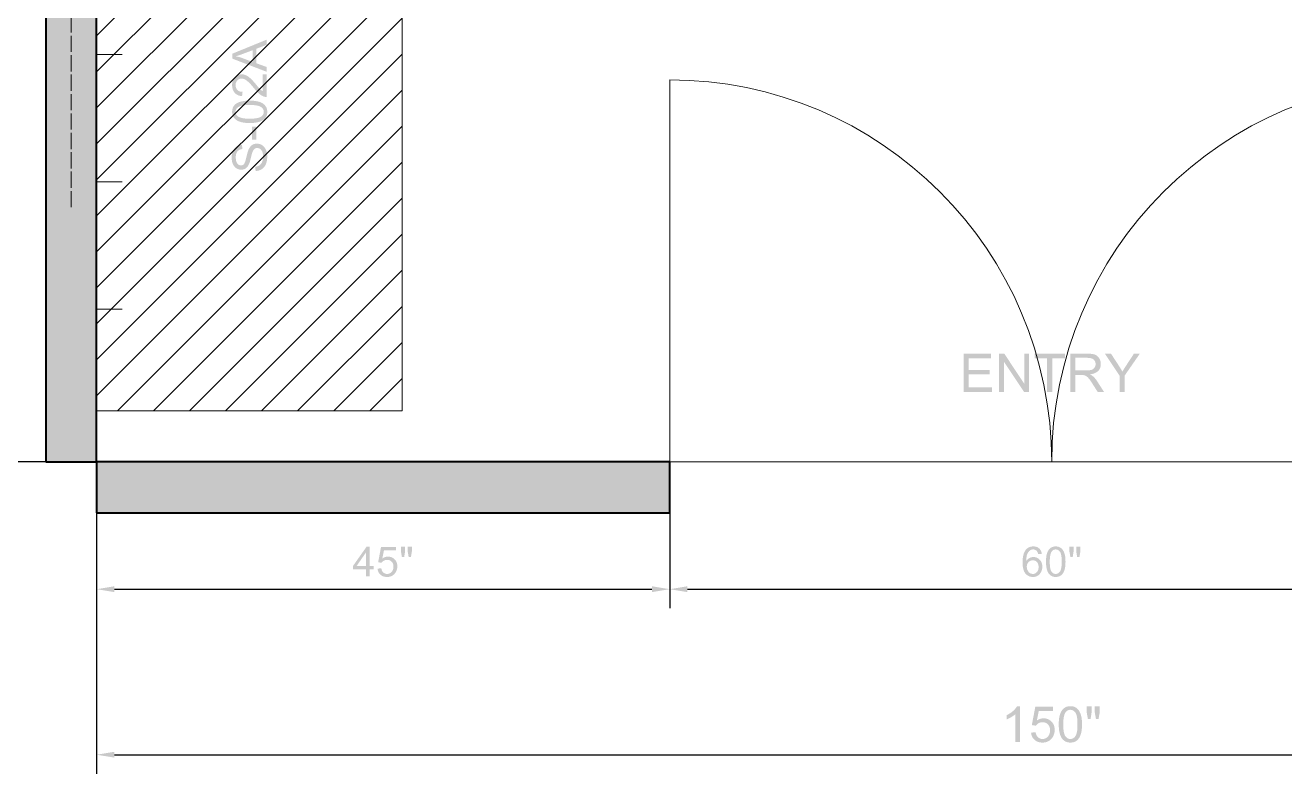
# Model space of a CAD drawing. Header units: inches. Extents: x 0 to 700, y 0 to 895.
# Drawn here: x 62.4 to 161.3, y 315.5 to 374.3 of the extents above; entities that cross this region are included whole.
import ezdxf

# ---------------------------------------------------------------- set-up
doc = ezdxf.new("R2010")
doc.units = ezdxf.units.IN
doc.header["$MEASUREMENT"] = 0
doc.linetypes.add('DASHED', pattern=[1.524, 1.27, -0.254])
for name, color, linetype, lineweight in [('A-ANNO-TEXT', 7, 'Continuous', 13), ('A-DIMS-IMP', 7, 'Continuous', 13), ('A-DOOR', 7, 'Continuous', 13), ('A-FLOR-PATT', 7, 'Continuous', 13), ('A-MILLWORK-STOR', 7, 'Continuous', 18), ('A-WALL-EXIST', 7, 'Continuous', 40)]:
    doc.layers.add(name, color=color, linetype=linetype, lineweight=lineweight)

msp = doc.modelspace()

# ---------------------------------------------------------------- hatches: boundary and pattern name
at = {"layer": 'A-ANNO-TEXT'}
h = msp.add_hatch(color=7, dxfattribs=at)
h.paths.add_polyline_path([(79.442, 364.565), (79.379, 364.557), (79.321, 364.545), (79.267, 364.529), (79.216, 364.508), (79.17, 364.482), (79.127, 364.452), (79.089, 364.418), (79.054, 364.379), (79.024, 364.336), (78.997, 364.288), (78.975, 364.236), (78.957, 364.18), (78.943, 364.119), (78.933, 364.053), (78.926, 363.984), (78.924, 363.909), (78.926, 363.842), (78.931, 363.778), (78.939, 363.717), (78.95, 363.659), (78.965, 363.604), (78.982, 363.553), (79.003, 363.505), (79.028, 363.46), (79.055, 363.42), (79.085, 363.384), (79.118, 363.355), (79.154, 363.33), (79.193, 363.311), (79.235, 363.298), (79.28, 363.29), (79.328, 363.287), (79.37, 363.289), (79.41, 363.295), (79.446, 363.306), (79.48, 363.32), (79.512, 363.339), (79.54, 363.362), (79.566, 363.389), (79.588, 363.42), (79.61, 363.458), (79.631, 363.503), (79.652, 363.555), (79.674, 363.615), (79.695, 363.683), (79.716, 363.758), (79.738, 363.841), (79.759, 363.932), (79.796, 364.091), (79.833, 364.236), (79.871, 364.365), (79.91, 364.479), (79.954, 364.581), (80.009, 364.675), (80.074, 364.762), (80.15, 364.841), (80.193, 364.877), (80.239, 364.907), (80.288, 364.933), (80.341, 364.955), (80.397, 364.971), (80.457, 364.983), (80.521, 364.99), (80.588, 364.992), (80.673, 364.988), (80.754, 364.975), (80.832, 364.953), (80.906, 364.923), (80.977, 364.884), (81.043, 364.837), (81.106, 364.78), (81.166, 364.715), (81.22, 364.643), (81.267, 364.566), (81.306, 364.484), (81.338, 364.396), (81.364, 364.303), (81.382, 364.205), (81.392, 364.101), (81.396, 363.992), (81.392, 363.855), (81.38, 363.726), (81.36, 363.606), (81.333, 363.495), (81.297, 363.393), (81.253, 363.3), (81.201, 363.216), (81.142, 363.141), (81.076, 363.074), (81.005, 363.016), (80.93, 362.966), (80.85, 362.924), (80.765, 362.891), (80.676, 362.866), (80.581, 362.85), (80.483, 362.841), (80.453, 363.18), (80.531, 363.189), (80.604, 363.205), (80.671, 363.227), (80.733, 363.255), (80.79, 363.289), (80.84, 363.33), (80.886, 363.377), (80.925, 363.431), (80.96, 363.489), (80.99, 363.55), (81.016, 363.614), (81.037, 363.681), (81.053, 363.75), (81.064, 363.823), (81.071, 363.899), (81.074, 363.978), (81.072, 364.051), (81.066, 364.121), (81.056, 364.187), (81.043, 364.249), (81.026, 364.308), (81.004, 364.363), (80.979, 364.415), (80.95, 364.463), (80.918, 364.506), (80.883, 364.544), (80.845, 364.576), (80.805, 364.602), (80.762, 364.622), (80.716, 364.636), (80.667, 364.645), (80.615, 364.648), (80.562, 364.645), (80.512, 364.636), (80.466, 364.621), (80.424, 364.6), (80.386, 364.572), (80.351, 364.539), (80.32, 364.5), (80.293, 364.455), (80.268, 364.402), (80.242, 364.342), (80.217, 364.273), (80.192, 364.196), (80.167, 364.11), (80.142, 364.017), (80.118, 363.915), (80.093, 363.805), (80.067, 363.695), (80.039, 363.593), (80.008, 363.499), (79.974, 363.413), (79.939, 363.335), (79.9, 363.265), (79.859, 363.203), (79.816, 363.149), (79.769, 363.102), (79.72, 363.061), (79.667, 363.027), (79.61, 362.998), (79.551, 362.976), (79.488, 362.961), (79.421, 362.951), (79.352, 362.948), (79.272, 362.952), (79.197, 362.964), (79.124, 362.984), (79.056, 363.012), (78.99, 363.047), (78.929, 363.091), (78.87, 363.143), (78.816, 363.202), (78.766, 363.269), (78.723, 363.341), (78.687, 363.419), (78.657, 363.502), (78.634, 363.592), (78.617, 363.687), (78.607, 363.788), (78.604, 363.895), (78.607, 364.004), (78.617, 364.108), (78.634, 364.207), (78.657, 364.3), (78.686, 364.388), (78.723, 364.47), (78.765, 364.547), (78.815, 364.618), (78.87, 364.682), (78.931, 364.738), (78.998, 364.787), (79.07, 364.827), (79.148, 364.859), (79.231, 364.883), (79.32, 364.9), (79.414, 364.908), (79.442, 364.565)])
h.paths.add_polyline_path([(80.54, 366.322), (80.54, 365.309), (80.206, 365.309), (80.206, 366.322), (80.54, 366.322)])
h.paths.add_polyline_path([(78.637, 367.492), (78.643, 367.598), (78.659, 367.698), (78.686, 367.791), (78.723, 367.877), (78.772, 367.956), (78.831, 368.028), (78.901, 368.093), (78.982, 368.152), (79.074, 368.204), (79.177, 368.248), (79.29, 368.286), (79.414, 368.317), (79.549, 368.341), (79.695, 368.358), (79.851, 368.369), (80.018, 368.372), (80.187, 368.368), (80.345, 368.358), (80.492, 368.34), (80.627, 368.315), (80.751, 368.283), (80.864, 368.244), (80.966, 368.198), (81.056, 368.145), (81.136, 368.085), (81.205, 368.018), (81.263, 367.946), (81.311, 367.868), (81.348, 367.783), (81.375, 367.692), (81.391, 367.595), (81.396, 367.492), (81.391, 367.385), (81.375, 367.286), (81.348, 367.193), (81.31, 367.107), (81.262, 367.028), (81.202, 366.956), (81.132, 366.891), (81.052, 366.833), (80.96, 366.781), (80.858, 366.737), (80.745, 366.699), (80.621, 366.668), (80.487, 366.644), (80.341, 366.627), (80.185, 366.617), (80.018, 366.613), (79.849, 366.617), (79.692, 366.627), (79.545, 366.645), (79.409, 366.67), (79.285, 366.702), (79.172, 366.741), (79.07, 366.787), (78.979, 366.841), (78.899, 366.901), (78.829, 366.967), (78.771, 367.039), (78.723, 367.117), (78.685, 367.202), (78.658, 367.292), (78.642, 367.389), (78.637, 367.492)])
h.paths.add_polyline_path([(81.123, 367.492), (81.119, 367.556), (81.107, 367.617), (81.087, 367.674), (81.059, 367.726), (81.022, 367.774), (80.978, 367.819), (80.925, 367.859), (80.865, 367.895), (80.795, 367.927), (80.715, 367.955), (80.624, 367.978), (80.524, 367.997), (80.413, 368.012), (80.292, 368.023), (80.16, 368.029), (80.018, 368.031), (79.919, 368.03), (79.825, 368.028), (79.736, 368.023), (79.653, 368.016), (79.575, 368.008), (79.503, 367.998), (79.436, 367.985), (79.375, 367.971), (79.318, 367.956), (79.265, 367.938), (79.215, 367.918), (79.17, 367.896), (79.128, 367.873), (79.09, 367.847), (79.055, 367.82), (79.025, 367.791), (78.998, 367.76), (78.974, 367.727), (78.955, 367.692), (78.938, 367.655), (78.926, 367.616), (78.917, 367.575), (78.911, 367.533), (78.91, 367.488), (78.914, 367.423), (78.926, 367.363), (78.947, 367.306), (78.976, 367.254), (79.013, 367.206), (79.058, 367.162), (79.111, 367.122), (79.173, 367.086), (79.244, 367.055), (79.325, 367.028), (79.415, 367.005), (79.516, 366.986), (79.627, 366.971), (79.747, 366.96), (79.878, 366.954), (80.018, 366.952), (80.117, 366.953), (80.21, 366.956), (80.297, 366.961), (80.38, 366.967), (80.457, 366.976), (80.529, 366.986), (80.596, 366.999), (80.658, 367.013), (80.715, 367.029), (80.768, 367.047), (80.817, 367.067), (80.863, 367.088), (80.905, 367.112), (80.943, 367.137), (80.978, 367.164), (81.008, 367.193), (81.035, 367.224), (81.059, 367.257), (81.079, 367.291), (81.095, 367.328), (81.107, 367.366), (81.116, 367.406), (81.122, 367.448), (81.123, 367.492)])
h.paths.add_polyline_path([(81.35, 370.446), (81.35, 368.658), (81.293, 368.66), (81.235, 368.667), (81.178, 368.68), (81.12, 368.697), (81.062, 368.72), (81.004, 368.747), (80.946, 368.779), (80.888, 368.817), (80.827, 368.861), (80.763, 368.914), (80.696, 368.975), (80.624, 369.045), (80.549, 369.124), (80.471, 369.212), (80.388, 369.308), (80.302, 369.413), (80.194, 369.543), (80.083, 369.665), (79.97, 369.781), (79.854, 369.89), (79.795, 369.939), (79.736, 369.981), (79.677, 370.018), (79.618, 370.047), (79.559, 370.07), (79.5, 370.086), (79.441, 370.096), (79.381, 370.1), (79.331, 370.097), (79.283, 370.091), (79.238, 370.079), (79.194, 370.063), (79.153, 370.043), (79.114, 370.018), (79.078, 369.989), (79.043, 369.955), (79.012, 369.918), (78.985, 369.878), (78.962, 369.836), (78.943, 369.791), (78.928, 369.744), (78.918, 369.695), (78.912, 369.643), (78.91, 369.589), (78.912, 369.535), (78.918, 369.482), (78.929, 369.432), (78.944, 369.385), (78.963, 369.339), (78.987, 369.296), (79.015, 369.254), (79.047, 369.216), (79.083, 369.18), (79.124, 369.149), (79.169, 369.123), (79.218, 369.102), (79.271, 369.085), (79.329, 369.073), (79.391, 369.065), (79.457, 369.063), (79.418, 368.722), (79.326, 368.733), (79.239, 368.751), (79.159, 368.775), (79.083, 368.805), (79.014, 368.842), (78.949, 368.885), (78.891, 368.935), (78.838, 368.992), (78.791, 369.053), (78.75, 369.119), (78.716, 369.189), (78.687, 369.262), (78.665, 369.34), (78.65, 369.422), (78.64, 369.507), (78.637, 369.597), (78.641, 369.694), (78.651, 369.785), (78.668, 369.87), (78.692, 369.951), (78.723, 370.025), (78.761, 370.095), (78.806, 370.158), (78.857, 370.217), (78.914, 370.269), (78.973, 370.314), (79.035, 370.352), (79.1, 370.383), (79.168, 370.407), (79.239, 370.425), (79.312, 370.435), (79.389, 370.438), (79.454, 370.436), (79.519, 370.427), (79.584, 370.412), (79.65, 370.392), (79.716, 370.365), (79.782, 370.333), (79.848, 370.295), (79.914, 370.252), (79.984, 370.199), (80.059, 370.135), (80.139, 370.059), (80.225, 369.972), (80.317, 369.873), (80.415, 369.762), (80.518, 369.64), (80.626, 369.507), (80.684, 369.436), (80.739, 369.372), (80.793, 369.315), (80.844, 369.263), (80.893, 369.217), (80.941, 369.178), (80.986, 369.145), (81.03, 369.118), (81.03, 370.446), (81.35, 370.446)])
h.paths.add_polyline_path([(81.35, 373.159), (81.35, 372.755), (80.529, 372.439), (80.529, 371.311), (81.35, 371.013), (81.35, 370.636), (78.65, 371.672), (78.65, 372.057), (81.35, 373.159)])
h.paths.add_polyline_path([(80.245, 372.33), (80.138, 372.29), (80.038, 372.252), (79.943, 372.216), (79.854, 372.182), (79.771, 372.151), (79.694, 372.122), (79.623, 372.095), (79.558, 372.071), (79.498, 372.048), (79.445, 372.029), (79.398, 372.011), (79.356, 371.995), (79.321, 371.982), (79.291, 371.971), (79.267, 371.962), (79.249, 371.956), (79.185, 371.934), (79.111, 371.911), (79.026, 371.887), (78.932, 371.862), (78.932, 371.853), (79.066, 371.825), (79.194, 371.793), (79.318, 371.756), (79.436, 371.715), (80.245, 371.413), (80.245, 372.33)])
h = msp.add_hatch(color=7, dxfattribs=at)
h.paths.add_polyline_path([(138.317, 345.5), (136.076, 345.5), (136.076, 348.5), (138.247, 348.5), (138.247, 348.144), (136.473, 348.144), (136.473, 347.227), (138.133, 347.227), (138.133, 346.871), (136.473, 346.871), (136.473, 345.856), (138.317, 345.856), (138.317, 345.5)])
h.paths.add_polyline_path([(141.231, 345.5), (140.824, 345.5), (139.256, 347.855), (139.248, 347.855), (139.248, 345.5), (138.871, 345.5), (138.871, 348.5), (139.277, 348.5), (140.844, 346.145), (140.852, 346.145), (140.852, 348.5), (141.231, 348.5), (141.231, 345.5)])
h.paths.add_polyline_path([(144.034, 348.144), (143.042, 348.144), (143.042, 345.5), (142.643, 345.5), (142.643, 348.144), (141.659, 348.144), (141.659, 348.5), (144.034, 348.5), (144.034, 348.144)])
h.paths.add_polyline_path([(147.106, 345.5), (146.607, 345.5), (146.552, 345.586), (146.5, 345.668), (146.451, 345.746), (146.404, 345.82), (146.36, 345.889), (146.318, 345.954), (146.28, 346.015), (146.244, 346.071), (146.21, 346.124), (146.179, 346.172), (146.151, 346.215), (146.126, 346.255), (146.103, 346.29), (146.083, 346.321), (146.065, 346.347), (146.05, 346.37), (145.995, 346.448), (145.939, 346.52), (145.881, 346.586), (145.822, 346.647), (145.763, 346.7), (145.706, 346.741), (145.65, 346.773), (145.597, 346.793), (145.54, 346.807), (145.474, 346.816), (145.4, 346.822), (145.318, 346.824), (144.859, 346.824), (144.859, 345.5), (144.462, 345.5), (144.462, 348.5), (145.79, 348.5), (145.921, 348.498), (146.04, 348.491), (146.149, 348.48), (146.247, 348.465), (146.336, 348.443), (146.42, 348.411), (146.498, 348.37), (146.57, 348.319), (146.635, 348.259), (146.693, 348.193), (146.742, 348.119), (146.784, 348.038), (146.816, 347.951), (146.84, 347.863), (146.854, 347.772), (146.858, 347.679), (146.855, 347.597), (146.845, 347.518), (146.828, 347.443), (146.805, 347.373), (146.775, 347.307), (146.738, 347.245), (146.694, 347.187), (146.644, 347.133), (146.587, 347.084), (146.524, 347.039), (146.455, 346.999), (146.38, 346.964), (146.298, 346.934), (146.211, 346.908), (146.117, 346.887), (146.017, 346.871), (146.017, 346.863), (146.092, 346.825), (146.166, 346.779), (146.238, 346.724), (146.309, 346.66), (146.379, 346.587), (146.448, 346.506), (146.516, 346.415), (146.582, 346.317), (147.106, 345.5)])
h.paths.add_polyline_path([(144.859, 347.18), (145.71, 347.18), (145.833, 347.183), (145.941, 347.191), (146.037, 347.205), (146.119, 347.224), (146.19, 347.251), (146.254, 347.289), (146.31, 347.337), (146.359, 347.395), (146.399, 347.46), (146.427, 347.53), (146.444, 347.603), (146.449, 347.679), (146.447, 347.73), (146.44, 347.778), (146.428, 347.824), (146.412, 347.869), (146.391, 347.911), (146.365, 347.952), (146.335, 347.991), (146.3, 348.027), (146.259, 348.061), (146.213, 348.09), (146.16, 348.115), (146.102, 348.135), (146.037, 348.15), (145.966, 348.162), (145.89, 348.168), (145.807, 348.171), (144.859, 348.171), (144.859, 347.18)])
h.paths.add_polyline_path([(149.924, 348.5), (148.729, 346.771), (148.729, 345.5), (148.33, 345.5), (148.33, 346.771), (147.174, 348.5), (147.657, 348.5), (148.315, 347.491), (148.368, 347.408), (148.425, 347.314), (148.487, 347.207), (148.553, 347.088), (148.566, 347.113), (148.586, 347.147), (148.611, 347.189), (148.642, 347.239), (148.679, 347.298), (148.721, 347.365), (148.769, 347.441), (148.823, 347.525), (148.883, 347.617), (148.948, 347.718), (149.019, 347.827), (149.096, 347.945), (149.179, 348.071), (149.267, 348.206), (149.362, 348.349), (149.461, 348.5), (149.924, 348.5)])
at = {"layer": 'A-DIMS-IMP'}
h = msp.add_hatch(color=7, dxfattribs=at)
h.paths.add_polyline_path([(89.153, 331), (89.153, 331.563), (88.133, 331.563), (88.133, 331.827), (89.206, 333.35), (89.441, 333.35), (89.441, 331.827), (89.759, 331.827), (89.759, 331.563), (89.441, 331.563), (89.441, 331), (89.153, 331)])
h.paths.add_polyline_path([(89.153, 331.827), (89.153, 332.887), (88.417, 331.827), (89.153, 331.827)])
h.paths.add_polyline_path([(90.054, 331.616), (90.357, 331.641), (90.366, 331.588), (90.379, 331.537), (90.394, 331.491), (90.412, 331.447), (90.433, 331.408), (90.457, 331.371), (90.484, 331.338), (90.513, 331.309), (90.577, 331.26), (90.648, 331.225), (90.725, 331.204), (90.809, 331.197), (90.86, 331.2), (90.909, 331.207), (90.956, 331.219), (91.001, 331.236), (91.044, 331.259), (91.085, 331.286), (91.124, 331.317), (91.161, 331.354), (91.195, 331.395), (91.224, 331.439), (91.249, 331.487), (91.269, 331.537), (91.285, 331.591), (91.296, 331.648), (91.303, 331.708), (91.306, 331.771), (91.303, 331.831), (91.297, 331.888), (91.286, 331.942), (91.271, 331.992), (91.251, 332.039), (91.228, 332.083), (91.199, 332.123), (91.167, 332.161), (91.131, 332.194), (91.092, 332.223), (91.051, 332.248), (91.007, 332.268), (90.96, 332.283), (90.911, 332.294), (90.859, 332.301), (90.804, 332.303), (90.736, 332.299), (90.671, 332.287), (90.61, 332.268), (90.552, 332.24), (90.499, 332.206), (90.452, 332.167), (90.411, 332.124), (90.376, 332.076), (90.105, 332.111), (90.332, 333.318), (91.501, 333.318), (91.501, 333.042), (90.563, 333.042), (90.437, 332.411), (90.49, 332.445), (90.544, 332.475), (90.598, 332.501), (90.653, 332.521), (90.709, 332.537), (90.766, 332.549), (90.823, 332.556), (90.881, 332.558), (90.956, 332.555), (91.029, 332.545), (91.098, 332.528), (91.164, 332.505), (91.228, 332.475), (91.288, 332.438), (91.346, 332.395), (91.4, 332.345), (91.45, 332.29), (91.493, 332.231), (91.529, 332.168), (91.559, 332.101), (91.582, 332.031), (91.598, 331.957), (91.608, 331.879), (91.612, 331.797), (91.609, 331.718), (91.6, 331.643), (91.586, 331.57), (91.565, 331.499), (91.539, 331.432), (91.507, 331.367), (91.469, 331.305), (91.426, 331.245), (91.367, 331.178), (91.302, 331.12), (91.233, 331.071), (91.158, 331.031), (91.079, 331), (90.994, 330.978), (90.904, 330.964), (90.809, 330.96), (90.73, 330.963), (90.656, 330.971), (90.585, 330.985), (90.517, 331.005), (90.454, 331.03), (90.394, 331.061), (90.338, 331.097), (90.285, 331.139), (90.237, 331.186), (90.195, 331.237), (90.158, 331.291), (90.126, 331.348), (90.1, 331.41), (90.079, 331.475), (90.063, 331.543), (90.054, 331.616)])
h.paths.add_polyline_path([(91.974, 332.518), (91.894, 332.965), (91.894, 333.35), (92.222, 333.35), (92.222, 332.965), (92.15, 332.518), (91.974, 332.518)])
h.paths.add_polyline_path([(92.505, 332.518), (92.426, 332.965), (92.426, 333.35), (92.755, 333.35), (92.755, 332.965), (92.678, 332.518), (92.505, 332.518)])
h = msp.add_hatch(color=7, dxfattribs=at)
h.paths.add_polyline_path([(142.225, 332.775), (141.938, 332.752), (141.917, 332.831), (141.892, 332.899), (141.862, 332.955), (141.829, 332.999), (141.799, 333.028), (141.767, 333.053), (141.734, 333.074), (141.698, 333.092), (141.661, 333.105), (141.623, 333.115), (141.582, 333.12), (141.54, 333.122), (141.474, 333.118), (141.411, 333.103), (141.353, 333.079), (141.298, 333.045), (141.234, 332.99), (141.177, 332.923), (141.126, 332.845), (141.084, 332.755), (141.065, 332.705), (141.049, 332.65), (141.035, 332.589), (141.024, 332.524), (141.015, 332.454), (141.008, 332.378), (141.004, 332.298), (141.002, 332.212), (141.057, 332.286), (141.118, 332.35), (141.184, 332.404), (141.257, 332.448), (141.333, 332.481), (141.411, 332.505), (141.491, 332.52), (141.573, 332.524), (141.643, 332.521), (141.711, 332.511), (141.777, 332.495), (141.84, 332.471), (141.9, 332.441), (141.957, 332.405), (142.012, 332.362), (142.064, 332.312), (142.111, 332.257), (142.153, 332.198), (142.187, 332.135), (142.216, 332.069), (142.238, 331.998), (142.254, 331.924), (142.263, 331.845), (142.267, 331.763), (142.261, 331.654), (142.243, 331.55), (142.213, 331.449), (142.171, 331.352), (142.119, 331.262), (142.058, 331.184), (141.988, 331.117), (141.909, 331.061), (141.823, 331.017), (141.731, 330.985), (141.634, 330.966), (141.531, 330.96), (141.443, 330.964), (141.359, 330.977), (141.279, 330.997), (141.203, 331.026), (141.132, 331.064), (141.065, 331.109), (141.002, 331.163), (140.943, 331.225), (140.889, 331.297), (140.843, 331.379), (140.804, 331.473), (140.772, 331.576), (140.747, 331.691), (140.729, 331.817), (140.718, 331.953), (140.715, 332.1), (140.719, 332.264), (140.731, 332.417), (140.75, 332.558), (140.778, 332.688), (140.813, 332.806), (140.856, 332.912), (140.908, 333.007), (140.967, 333.09), (141.024, 333.153), (141.086, 333.208), (141.153, 333.254), (141.224, 333.292), (141.301, 333.322), (141.382, 333.343), (141.468, 333.355), (141.558, 333.36), (141.626, 333.357), (141.69, 333.35), (141.752, 333.338), (141.81, 333.321), (141.866, 333.299), (141.918, 333.272), (141.967, 333.241), (142.013, 333.204), (142.055, 333.163), (142.092, 333.119), (142.125, 333.071), (142.154, 333.019), (142.179, 332.963), (142.198, 332.904), (142.214, 332.841), (142.225, 332.775)])
h.paths.add_polyline_path([(141.047, 331.761), (141.051, 331.688), (141.063, 331.616), (141.082, 331.545), (141.11, 331.476), (141.145, 331.412), (141.186, 331.356), (141.233, 331.308), (141.287, 331.269), (141.345, 331.237), (141.404, 331.215), (141.464, 331.202), (141.526, 331.197), (141.571, 331.199), (141.614, 331.206), (141.656, 331.218), (141.696, 331.234), (141.734, 331.255), (141.771, 331.28), (141.807, 331.31), (141.84, 331.345), (141.871, 331.383), (141.898, 331.425), (141.92, 331.47), (141.939, 331.519), (141.953, 331.57), (141.963, 331.625), (141.97, 331.684), (141.972, 331.745), (141.97, 331.805), (141.964, 331.861), (141.953, 331.914), (141.939, 331.963), (141.921, 332.01), (141.899, 332.053), (141.872, 332.093), (141.842, 332.129), (141.808, 332.162), (141.773, 332.191), (141.735, 332.215), (141.695, 332.235), (141.653, 332.25), (141.609, 332.261), (141.563, 332.267), (141.515, 332.27), (141.467, 332.267), (141.421, 332.261), (141.376, 332.25), (141.334, 332.235), (141.294, 332.215), (141.255, 332.191), (141.218, 332.162), (141.183, 332.129), (141.151, 332.093), (141.123, 332.054), (141.1, 332.012), (141.081, 331.967), (141.066, 331.92), (141.055, 331.87), (141.049, 331.817), (141.047, 331.761)])
h.paths.add_polyline_path([(142.554, 332.159), (142.555, 332.261), (142.559, 332.357), (142.566, 332.449), (142.575, 332.535), (142.587, 332.616), (142.602, 332.693), (142.619, 332.764), (142.639, 332.83), (142.662, 332.892), (142.687, 332.95), (142.715, 333.004), (142.746, 333.055), (142.779, 333.102), (142.815, 333.146), (142.853, 333.185), (142.894, 333.222), (142.938, 333.254), (142.984, 333.282), (143.033, 333.306), (143.085, 333.325), (143.14, 333.34), (143.197, 333.351), (143.257, 333.357), (143.32, 333.36), (143.411, 333.355), (143.497, 333.341), (143.577, 333.317), (143.652, 333.283), (143.72, 333.241), (143.782, 333.191), (143.838, 333.131), (143.887, 333.064), (143.931, 332.988), (143.97, 332.905), (144.004, 332.813), (144.033, 332.714), (144.046, 332.661), (144.056, 332.602), (144.065, 332.54), (144.073, 332.473), (144.079, 332.401), (144.083, 332.325), (144.085, 332.244), (144.086, 332.159), (144.085, 332.058), (144.081, 331.962), (144.074, 331.871), (144.065, 331.785), (144.053, 331.704), (144.038, 331.628), (144.021, 331.557), (144.001, 331.491), (143.979, 331.43), (143.953, 331.371), (143.926, 331.317), (143.895, 331.266), (143.862, 331.219), (143.826, 331.175), (143.788, 331.135), (143.747, 331.099), (143.703, 331.066), (143.657, 331.038), (143.608, 331.014), (143.556, 330.995), (143.501, 330.979), (143.443, 330.969), (143.383, 330.962), (143.32, 330.96), (143.237, 330.964), (143.159, 330.975), (143.085, 330.994), (143.016, 331.021), (142.952, 331.055), (142.892, 331.097), (142.837, 331.146), (142.786, 331.204), (142.732, 331.283), (142.684, 331.373), (142.644, 331.475), (142.612, 331.589), (142.586, 331.714), (142.568, 331.851), (142.557, 331.999), (142.554, 332.159)])
h.paths.add_polyline_path([(142.85, 332.159), (142.852, 332.02), (142.859, 331.894), (142.869, 331.779), (142.884, 331.677), (142.903, 331.587), (142.926, 331.509), (142.954, 331.443), (142.986, 331.389), (143.02, 331.344), (143.057, 331.305), (143.096, 331.272), (143.137, 331.245), (143.18, 331.224), (143.224, 331.209), (143.271, 331.2), (143.32, 331.197), (143.369, 331.2), (143.415, 331.209), (143.46, 331.224), (143.503, 331.245), (143.544, 331.272), (143.582, 331.305), (143.619, 331.344), (143.654, 331.39), (143.686, 331.444), (143.713, 331.51), (143.737, 331.588), (143.756, 331.678), (143.77, 331.78), (143.781, 331.894), (143.787, 332.021), (143.789, 332.159), (143.787, 332.298), (143.781, 332.425), (143.77, 332.539), (143.756, 332.642), (143.737, 332.732), (143.713, 332.81), (143.686, 332.876), (143.654, 332.93), (143.619, 332.975), (143.582, 333.013), (143.543, 333.046), (143.502, 333.073), (143.459, 333.094), (143.413, 333.109), (143.366, 333.118), (143.317, 333.121), (143.268, 333.118), (143.222, 333.11), (143.179, 333.097), (143.138, 333.079), (143.099, 333.055), (143.064, 333.026), (143.03, 332.992), (142.999, 332.952), (142.964, 332.893), (142.934, 332.822), (142.908, 332.74), (142.887, 332.647), (142.871, 332.542), (142.859, 332.426), (142.852, 332.298), (142.85, 332.159)])
h.paths.add_polyline_path([(144.474, 332.518), (144.394, 332.965), (144.394, 333.35), (144.722, 333.35), (144.722, 332.965), (144.65, 332.518), (144.474, 332.518)])
h.paths.add_polyline_path([(145.005, 332.518), (144.926, 332.965), (144.926, 333.35), (145.255, 333.35), (145.255, 332.965), (145.178, 332.518), (145.005, 332.518)])
h = msp.add_hatch(color=7, dxfattribs=at)
h.paths.add_polyline_path([(140.5, 318), (140.156, 318), (140.156, 320.191), (140.089, 320.132), (140.013, 320.072), (139.926, 320.013), (139.83, 319.954), (139.732, 319.898), (139.639, 319.85), (139.551, 319.81), (139.468, 319.776), (139.468, 320.109), (139.608, 320.18), (139.739, 320.259), (139.86, 320.344), (139.973, 320.437), (140.073, 320.533), (140.157, 320.627), (140.226, 320.72), (140.278, 320.811), (140.5, 320.811), (140.5, 318)])
h.paths.add_polyline_path([(141.38, 318.733), (141.741, 318.764), (141.753, 318.7), (141.768, 318.64), (141.786, 318.585), (141.808, 318.533), (141.833, 318.486), (141.861, 318.442), (141.893, 318.403), (141.928, 318.368), (141.965, 318.337), (142.004, 318.31), (142.046, 318.287), (142.089, 318.268), (142.134, 318.254), (142.181, 318.243), (142.229, 318.237), (142.28, 318.235), (142.341, 318.238), (142.399, 318.247), (142.455, 318.261), (142.509, 318.282), (142.56, 318.308), (142.609, 318.34), (142.656, 318.378), (142.7, 318.422), (142.74, 318.471), (142.775, 318.523), (142.805, 318.58), (142.829, 318.64), (142.848, 318.704), (142.861, 318.772), (142.869, 318.843), (142.872, 318.919), (142.869, 318.99), (142.862, 319.058), (142.849, 319.122), (142.831, 319.182), (142.807, 319.238), (142.779, 319.29), (142.746, 319.338), (142.707, 319.383), (142.664, 319.423), (142.618, 319.457), (142.569, 319.486), (142.516, 319.51), (142.46, 319.529), (142.402, 319.542), (142.339, 319.55), (142.274, 319.553), (142.193, 319.548), (142.116, 319.534), (142.043, 319.51), (141.974, 319.477), (141.911, 319.437), (141.855, 319.391), (141.806, 319.339), (141.764, 319.282), (141.441, 319.324), (141.713, 320.762), (143.105, 320.762), (143.105, 320.433), (141.988, 320.433), (141.837, 319.681), (141.9, 319.722), (141.964, 319.758), (142.029, 319.788), (142.095, 319.813), (142.162, 319.832), (142.229, 319.845), (142.297, 319.854), (142.366, 319.856), (142.456, 319.853), (142.542, 319.841), (142.625, 319.821), (142.704, 319.793), (142.78, 319.757), (142.852, 319.714), (142.92, 319.662), (142.985, 319.602), (143.044, 319.537), (143.095, 319.466), (143.138, 319.392), (143.174, 319.312), (143.201, 319.228), (143.221, 319.14), (143.233, 319.047), (143.237, 318.949), (143.233, 318.856), (143.223, 318.766), (143.206, 318.679), (143.181, 318.595), (143.15, 318.514), (143.112, 318.437), (143.067, 318.363), (143.015, 318.292), (142.945, 318.213), (142.868, 318.143), (142.786, 318.085), (142.697, 318.037), (142.602, 318), (142.501, 317.973), (142.393, 317.958), (142.28, 317.952), (142.187, 317.956), (142.098, 317.966), (142.013, 317.982), (141.933, 318.006), (141.857, 318.036), (141.786, 318.073), (141.719, 318.116), (141.656, 318.166), (141.599, 318.222), (141.548, 318.282), (141.504, 318.346), (141.467, 318.415), (141.435, 318.488), (141.41, 318.565), (141.392, 318.647), (141.38, 318.733)])
h.paths.add_polyline_path([(143.556, 319.381), (143.557, 319.502), (143.562, 319.617), (143.57, 319.726), (143.581, 319.829), (143.596, 319.926), (143.613, 320.017), (143.634, 320.102), (143.658, 320.18), (143.685, 320.254), (143.715, 320.323), (143.749, 320.388), (143.785, 320.448), (143.825, 320.505), (143.867, 320.556), (143.913, 320.604), (143.962, 320.647), (144.014, 320.686), (144.069, 320.719), (144.127, 320.747), (144.189, 320.77), (144.254, 320.788), (144.322, 320.801), (144.394, 320.809), (144.469, 320.811), (144.578, 320.806), (144.68, 320.789), (144.776, 320.76), (144.864, 320.721), (144.945, 320.67), (145.019, 320.61), (145.086, 320.54), (145.145, 320.459), (145.197, 320.369), (145.244, 320.27), (145.284, 320.161), (145.319, 320.043), (145.333, 319.979), (145.346, 319.909), (145.357, 319.835), (145.366, 319.755), (145.373, 319.669), (145.378, 319.578), (145.381, 319.482), (145.382, 319.381), (145.38, 319.261), (145.375, 319.146), (145.367, 319.038), (145.356, 318.936), (145.342, 318.839), (145.325, 318.749), (145.304, 318.664), (145.28, 318.585), (145.254, 318.512), (145.224, 318.443), (145.19, 318.378), (145.154, 318.317), (145.115, 318.261), (145.072, 318.209), (145.027, 318.161), (144.978, 318.117), (144.926, 318.079), (144.87, 318.045), (144.812, 318.017), (144.75, 317.994), (144.684, 317.975), (144.616, 317.963), (144.544, 317.955), (144.469, 317.952), (144.37, 317.957), (144.277, 317.97), (144.19, 317.993), (144.107, 318.025), (144.031, 318.066), (143.959, 318.116), (143.893, 318.175), (143.833, 318.243), (143.799, 318.288), (143.768, 318.337), (143.739, 318.389), (143.712, 318.445), (143.687, 318.504), (143.664, 318.566), (143.643, 318.632), (143.625, 318.702), (143.609, 318.775), (143.595, 318.851), (143.583, 318.931), (143.573, 319.014), (143.566, 319.101), (143.56, 319.191), (143.557, 319.284), (143.556, 319.381)])
h.paths.add_polyline_path([(143.909, 319.381), (143.912, 319.216), (143.919, 319.065), (143.932, 318.929), (143.949, 318.807), (143.972, 318.699), (144, 318.606), (144.033, 318.527), (144.071, 318.463), (144.112, 318.41), (144.156, 318.363), (144.202, 318.324), (144.251, 318.292), (144.302, 318.267), (144.355, 318.249), (144.411, 318.238), (144.469, 318.235), (144.527, 318.239), (144.582, 318.249), (144.636, 318.267), (144.687, 318.292), (144.735, 318.324), (144.782, 318.364), (144.825, 318.41), (144.867, 318.464), (144.905, 318.529), (144.938, 318.607), (144.965, 318.7), (144.988, 318.808), (145.006, 318.93), (145.018, 319.066), (145.026, 319.216), (145.028, 319.381), (145.026, 319.546), (145.018, 319.698), (145.006, 319.834), (144.988, 319.956), (144.965, 320.064), (144.938, 320.157), (144.905, 320.236), (144.867, 320.3), (144.825, 320.353), (144.781, 320.399), (144.735, 320.438), (144.686, 320.47), (144.634, 320.495), (144.58, 320.513), (144.524, 320.523), (144.465, 320.527), (144.407, 320.524), (144.352, 320.514), (144.301, 320.499), (144.252, 320.477), (144.206, 320.449), (144.163, 320.414), (144.124, 320.373), (144.087, 320.326), (144.045, 320.256), (144.009, 320.171), (143.979, 320.073), (143.954, 319.962), (143.934, 319.837), (143.92, 319.699), (143.912, 319.546), (143.909, 319.381)])
h.paths.add_polyline_path([(145.844, 319.809), (145.748, 320.342), (145.748, 320.8), (146.14, 320.8), (146.14, 320.342), (146.054, 319.809), (145.844, 319.809)])
h.paths.add_polyline_path([(146.476, 319.809), (146.383, 320.342), (146.383, 320.8), (146.774, 320.8), (146.774, 320.342), (146.682, 319.809), (146.476, 319.809)])
at = {"layer": 'A-MILLWORK-STOR'}
h = msp.add_hatch(dxfattribs=at)
h.set_pattern_fill('ANSI31', scale=16)
h.paths.add_polyline_path([(68, 344), (92, 344), (92, 392), (68, 392)])
at = {"layer": 'A-WALL-EXIST'}
h = msp.add_hatch(color=8, dxfattribs=at)
h.dxf.hatch_style = 1
h.paths.add_polyline_path([(64, 340), (68, 340), (68, 392), (64, 392)])
h = msp.add_hatch(color=8, dxfattribs=at)
h.dxf.hatch_style = 1
h.paths.add_polyline_path([(68, 336), (113, 336), (113, 340), (68, 340)])

# ---------------------------------------------------------------- linework, layer by layer
at = {"color": 7}
for p, q in [((67, 340), (4.5, 340)), ((68, 339), (68, 315.5)), ((68, 339), (68, 328.5)), ((113, 339), (113, 328.5)), ((113, 339), (113, 328.5)), ((69.4, 330), (111.6, 330)), ((114.4, 330), (171.6, 330)), ((69.4, 317), (216.6, 317))]:
    msp.add_line(p, q, dxfattribs=at)
at = {"color": 0, "linetype": 'ByBlock'}
for points in [[(69.4, 329.77), (68, 330), (69.4, 330.23)], [(111.6, 330.23), (113, 330), (111.6, 329.77)], [(114.4, 329.77), (113, 330), (114.4, 330.23)], [(69.4, 316.77), (68, 317), (69.4, 317.23)]]:
    msp.add_solid(points, dxfattribs=at)
at = {"layer": 'A-DOOR', "linetype": 'DASHED'}
msp.add_line((66, 360), (66, 392), dxfattribs=at)
at = {"layer": 'A-DOOR'}
msp.add_line((113, 340), (113, 370), dxfattribs=at)
for centre, start, end in [((113, 340), 0, 90), ((173, 340), 90, 180)]:
    msp.add_arc(centre, 30, start, end, dxfattribs=at)
at = {"layer": 'A-FLOR-PATT'}
msp.add_lwpolyline([(68, 340), (218, 340), (218, 540), (18, 540), (18, 440), (68, 440)], close=True, dxfattribs=at)
at = {"layer": 'A-MILLWORK-STOR'}
for p, q in [((68, 372), (70, 372)), ((68, 362), (70, 362)), ((68, 352), (70, 352))]:
    msp.add_line(p, q, dxfattribs=at)
msp.add_lwpolyline([(68, 344), (92, 344), (92, 392), (68, 392)], close=True, dxfattribs=at)
at = {"layer": 'A-WALL-EXIST'}
for points in [[(64, 340), (68, 340), (68, 392), (64, 392)], [(68, 336), (113, 336), (113, 340), (68, 340)]]:
    msp.add_lwpolyline(points, close=True, dxfattribs=at)
at = {"layer": 'Defpoints'}
for p in [(68, 340), (68, 340), (68, 340), (113, 340), (113, 340), (68, 330), (113, 330), (68, 317)]:
    msp.add_point(p, dxfattribs=at)

doc.saveas('drawing.dxf')
